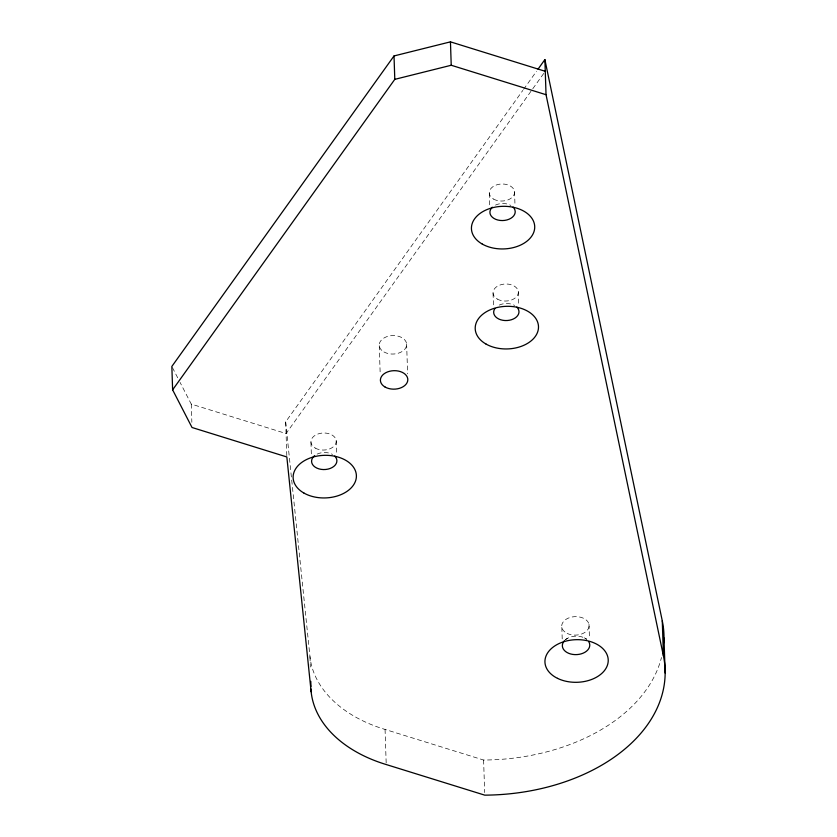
<?xml version="1.0" encoding="UTF-8"?>
<svg xmlns="http://www.w3.org/2000/svg" width="837" height="837" viewBox="0 0 837 837"><rect width="100%" height="100%" fill="white"/><g stroke="black" fill="none" stroke-linecap="round" stroke-linejoin="round"><path stroke-width="0.63" stroke-dasharray="4.18 3.14" d="M286.798 455.652L285.679 421.848L522.832 90.406M523.596 89.339L536.517 71.281M543.747 73.426L286.066 433.545L191.255 404.093L180.081 382.415M565.509 639.52L567.622 638.254M285.679 421.848L309.972 656.606A132.173 88.952 -1.9 0 0 385.062 729.435L483.598 760.038A177.339 119.356 -1.9 0 0 661.46 657.537M584.32 637.857L586.58 639.008M172.432 367.579L177.726 377.853M588.997 624.35L589.468 638.652M561.826 627.415L562.265 640.41M518.312 291.705L518.783 306.007M514.546 191.704L515.017 206.007M493.056 293.337L493.485 306.342M489.279 193.337L489.718 206.341M483.598 760.038L484.675 792.545M406.625 343.923L407.619 373.825M379.255 345.702L380.207 374.306M385.062 729.435L386.181 763.25M336.223 440.701L336.694 455.004M310.956 442.344L311.385 455.349M309.972 656.606L310.318 667.016M191.255 404.093L191.861 422.298M565.111 640.023A13.716 9.238 -1.9 0 1 586.873 639.499M317.16 454.083A12.66 8.527 -1.9 0 1 332.54 454.449M499.25 305.087A12.66 8.527 -1.9 0 1 514.64 305.442M495.483 205.086A12.66 8.527 -1.9 0 1 510.873 205.442M567.162 633.41A13.716 9.238 -1.9 0 0 589.028 626.767A13.716 9.238 -1.9 0 0 570.06 617.476A13.716 9.238 -1.9 0 0 567.162 633.41M315.277 448.109A12.66 8.527 -1.9 0 0 336.014 442.93A12.66 8.527 -1.9 0 0 319.472 433.535A12.66 8.527 -1.9 0 0 315.277 448.109M383.942 351.948A13.716 9.238 -1.9 0 0 406.405 346.33A13.716 9.238 -1.9 0 0 388.483 336.16A13.716 9.238 -1.9 0 0 383.942 351.948M493.6 199.101A12.66 8.527 -1.9 0 0 514.337 193.922A12.66 8.527 -1.9 0 0 497.795 184.538A12.66 8.527 -1.9 0 0 493.6 199.101M497.377 299.102A12.66 8.527 -1.9 0 0 518.113 293.923A12.66 8.527 -1.9 0 0 501.562 284.538A12.66 8.527 -1.9 0 0 497.377 299.102"/><path stroke-width="1.26" d="M545.264 71.302L450.452 41.85L394.018 55.943L171.847 366.439L172.621 389.843L192.029 427.498L286.84 456.95L311.134 691.718A132.173 88.952 -1.9 0 0 386.234 764.547L484.759 795.15A177.339 119.356 -1.9 0 0 663.438 655.946L662.276 620.834L544.877 59.594L538.034 69.157M172.621 389.843L394.792 79.348L394.018 55.943M394.792 79.348L451.227 65.255L546.038 94.707L663.438 655.946M663.992 637.94L665.153 673.053M544.877 59.594L546.038 94.707M450.452 41.85L451.227 65.255M310.789 681.318L310.966 686.518M311.05 689.113L311.134 691.718M588.683 641.55A13.716 9.238 -1.9 0 1 574.977 654.618A13.716 9.238 -1.9 0 1 564.431 640.703M334.737 456.071A12.66 8.527 -1.9 0 1 332.195 467.517A12.66 8.527 -1.9 0 1 315.12 467.119A12.66 8.527 -1.9 0 1 314.681 455.61M662.276 620.834A177.339 119.356 -1.9 0 1 663.804 642.847M516.827 307.074A12.66 8.527 -1.9 0 1 507.212 320.519A12.66 8.527 -1.9 0 1 494.949 308.487M513.06 207.074A12.66 8.527 -1.9 0 1 510.811 218.342A12.66 8.527 -1.9 0 1 493.976 218.447A12.66 8.527 -1.9 0 1 492.323 207.199M486.077 344.091A31.66 21.312 -1.9 0 0 537.919 331.138A31.66 21.312 -1.9 0 0 496.55 307.66A31.66 21.312 -1.9 0 0 486.077 344.091M385.104 387.05A13.716 9.238 -1.9 0 0 407.567 381.442A13.716 9.238 -1.9 0 0 389.644 371.262A13.716 9.238 -1.9 0 0 385.104 387.05M303.977 493.087A31.66 21.312 -1.9 0 0 355.819 480.145A31.66 21.312 -1.9 0 0 314.461 456.667A31.66 21.312 -1.9 0 0 303.977 493.087M482.3 244.09A31.66 21.312 -1.9 0 0 534.142 231.138A31.66 21.312 -1.9 0 0 492.784 207.66A31.66 21.312 -1.9 0 0 482.3 244.09M557.526 678.357A31.66 21.312 -1.9 0 0 607.997 663.019A31.66 21.312 -1.9 0 0 564.211 641.592A31.66 21.312 -1.9 0 0 557.526 678.357"/></g></svg>
